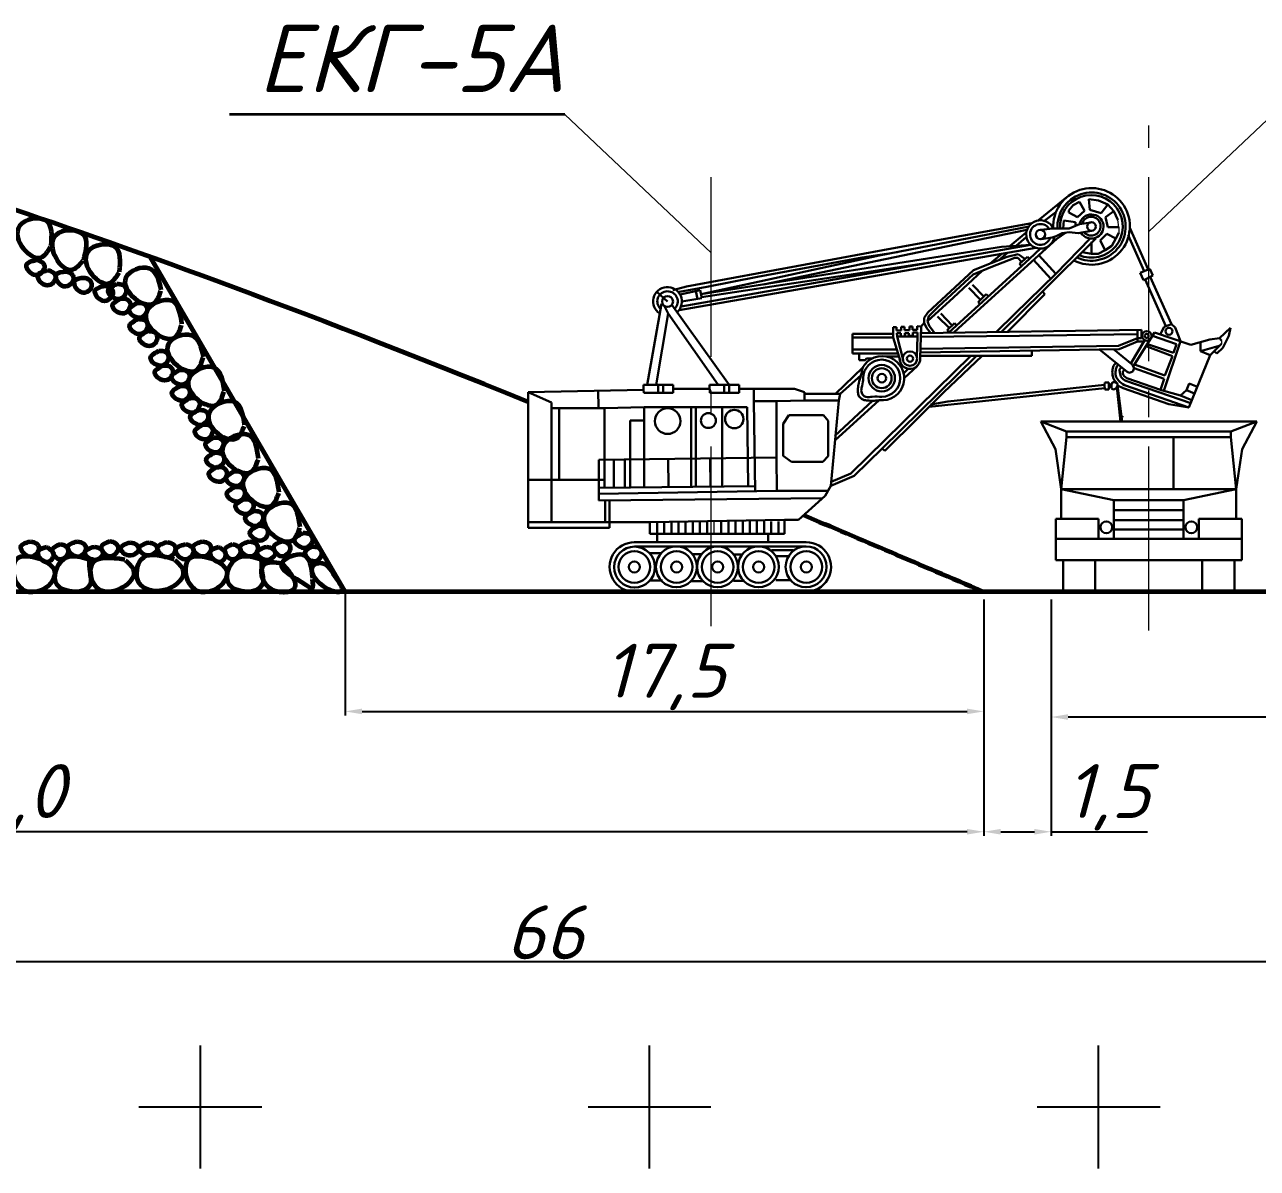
# Model space of a CAD drawing. Header units: millimetres. Extents: x 1555 to 5750, y -1109 to 1444.
# Drawn here: x 3523.5 to 3578.4, y -448.6 to -397.6 of the extents above; entities that cross this region are included whole.
import ezdxf

# ---------------------------------------------------------------- set-up
doc = ezdxf.new("R2010")
doc.units = ezdxf.units.MM
doc.linetypes.add('ACAD_ISO04W100', pattern=[30, 24, -3, 0, -3])
doc.linetypes.add('gost6', pattern=[12, 8, -1.5, 1, -1.5])
doc.styles.add('стиль2', font='isocteur.ttf')
doc.dimstyles.new('ISO-25', dxfattribs={"dimtxt": 2.5, "dimasz": 2.5, "dimexe": 1.25, "dimexo": 0.625, "dimtad": 1, "dimtxsty": 'Standard', "dimcen": 2.5, "dimadec": 0, "dimazin": 0, "dimtfac": 1, "dimtmove": 0, "dimatfit": 3, "dimfxl": 1, "dimarcsym": 0})

# ---------------------------------------------------------------- blocks, each defined once
blk = doc.blocks.new('*D68')
at = {"color": 0, "lineweight": -2, "transparency": 16777216}
for p, q in [((3537.742, -422.983), (3537.742, -428.41)), ((3566.184, -423.233), (3566.184, -428.41)), ((3538.492, -428.223), (3565.434, -428.223))]:
    blk.add_line(p, q, dxfattribs=at)
at = {"color": 0, "lineweight": 25, "transparency": 16777216}
for points in [[(3538.492, -428.098), (3538.492, -428.348), (3537.742, -428.223)], [(3565.434, -428.098), (3565.434, -428.348), (3566.184, -428.223)]]:
    blk.add_solid(points, dxfattribs=at)
at = {"layer": 'Defpoints', "color": 0, "lineweight": 25, "transparency": 16777216}
for p in [(3537.742, -422.889), (3566.184, -423.139), (3566.184, -428.223)]:
    blk.add_point(p, dxfattribs=at)
at = {"color": 0, "transparency": 16777216, "insert": (3551.963, -426.689), "char_height": 2.4, "attachment_point": 5}
blk.add_mtext('{\\fISOCPEUR|b0|i1|c204|p34;17,5}', dxfattribs=at)
blk = doc.blocks.new('*D69')
at = {"color": 0, "lineweight": -2, "transparency": 16777216}
for p, q in [((3591.184, -423.233), (3591.184, -428.66)), ((3569.184, -425.514), (3569.184, -428.66)), ((3590.434, -428.473), (3569.934, -428.473))]:
    blk.add_line(p, q, dxfattribs=at)
at = {"color": 0, "lineweight": 25, "transparency": 16777216}
for points in [[(3569.934, -428.348), (3569.934, -428.598), (3569.184, -428.473)], [(3590.434, -428.348), (3590.434, -428.598), (3591.184, -428.473)]]:
    blk.add_solid(points, dxfattribs=at)
at = {"layer": 'Defpoints', "color": 0, "lineweight": 25, "transparency": 16777216}
for p in [(3591.184, -423.139), (3569.184, -425.42), (3569.184, -428.473)]:
    blk.add_point(p, dxfattribs=at)
at = {"color": 0, "transparency": 16777216, "insert": (3580.184, -427.179), "char_height": 2.4, "attachment_point": 5}
blk.add_mtext('{\\fISOCPEUR|b0|i1|c0|p34;11}', dxfattribs=at)
blk = doc.blocks.new('*D70')
at = {"color": 0, "lineweight": -2, "transparency": 16777216}
for p, q in [((3566.184, -423.233), (3566.184, -433.771)), ((3569.184, -423.233), (3569.184, -433.771)), ((3566.934, -433.584), (3568.434, -433.584)), ((3569.184, -433.584), (3573.476, -433.584))]:
    blk.add_line(p, q, dxfattribs=at)
at = {"color": 0, "lineweight": 25, "transparency": 16777216}
for points in [[(3566.934, -433.459), (3566.934, -433.709), (3566.184, -433.584)], [(3568.434, -433.459), (3568.434, -433.709), (3569.184, -433.584)]]:
    blk.add_solid(points, dxfattribs=at)
at = {"layer": 'Defpoints', "color": 0, "lineweight": 25, "transparency": 16777216}
for p in [(3566.184, -423.139), (3569.184, -423.139), (3569.184, -433.584)]:
    blk.add_point(p, dxfattribs=at)
at = {"color": 0, "transparency": 16777216, "insert": (3571.705, -432.05), "char_height": 2.4, "attachment_point": 5}
blk.add_mtext('{\\fISOCPEUR|b0|i1|c0|p34;1,5}', dxfattribs=at)
blk = doc.blocks.new('*D71')
at = {"color": 0, "lineweight": -2, "transparency": 16777216}
for p, q in [((3483.45, -422.983), (3483.45, -439.544)), ((3609.814, -423.233), (3609.814, -439.544)), ((3484.2, -439.357), (3609.064, -439.357))]:
    blk.add_line(p, q, dxfattribs=at)
at = {"color": 0, "lineweight": 25, "transparency": 16777216}
for points in [[(3484.2, -439.232), (3484.2, -439.482), (3483.45, -439.357)], [(3609.064, -439.232), (3609.064, -439.482), (3609.814, -439.357)]]:
    blk.add_solid(points, dxfattribs=at)
at = {"layer": 'Defpoints', "color": 0, "lineweight": 25, "transparency": 16777216}
for p in [(3483.45, -422.889), (3609.814, -423.139), (3609.814, -439.357)]:
    blk.add_point(p, dxfattribs=at)
at = {"color": 0, "transparency": 16777216, "insert": (3546.632, -438.063), "char_height": 2.4, "attachment_point": 5}
blk.add_mtext('{\\fISOCPEUR|b0|i1|c0|p34;6\\fISOCPEUR|b0|i1|c204|p34;6}', dxfattribs=at)
blk = doc.blocks.new('*D73')
at = {"color": 0, "lineweight": -2, "transparency": 16777216}
for p, q in [((3483.45, -422.983), (3483.45, -433.771)), ((3566.184, -423.233), (3566.184, -433.771)), ((3565.434, -433.584), (3484.2, -433.584))]:
    blk.add_line(p, q, dxfattribs=at)
at = {"color": 0, "lineweight": 25, "transparency": 16777216}
for points in [[(3484.2, -433.459), (3484.2, -433.709), (3483.45, -433.584)], [(3565.434, -433.459), (3565.434, -433.709), (3566.184, -433.584)]]:
    blk.add_solid(points, dxfattribs=at)
at = {"layer": 'Defpoints', "color": 0, "lineweight": 25, "transparency": 16777216}
for p in [(3483.45, -422.889), (3566.184, -423.139), (3483.45, -433.584)]:
    blk.add_point(p, dxfattribs=at)
at = {"color": 0, "transparency": 16777216, "insert": (3522.248, -432.05), "char_height": 2.4, "attachment_point": 5}
blk.add_mtext('{\\fISOCPEUR|b0|i1|c0|p34;46\\fISOCPEUR|b0|i1|c204|p34;,0}', dxfattribs=at)

msp = doc.modelspace()

# ---------------------------------------------------------------- linework, layer by layer
at = {"color": 0, "lineweight": 20}
for p, q in [((3573.5271, -406.8494), (3580.0452, -400.6865)), ((3554.0368, -407.7889), (3547.5187, -401.626)), ((3572.1957, -406.6463), (3572.1494, -406.3191)), ((3572.1957, -406.6463), (3572.1957, -406.901)), ((3576.7651, -411.698), (3576.7651, -411.8438)), ((3572.3986, -415.0992), (3572.3208, -415.0992)), ((3554.1707, -420.2934), (3554.1707, -419.7633)), ((3483.4503, -422.8894), (3563.4503, -422.8894)), ((3560.7769, -422.8893), (3567.8236, -422.8893)), ((3562.588, -422.8893), (3570.2593, -422.8893))]:
    msp.add_line(p, q, dxfattribs=at)
at = {"color": 0, "linetype": 'Continuous', "lineweight": 35}
msp.add_line((3547.5187, -401.626), (3532.5907, -401.626), dxfattribs=at)
at = {"color": 0, "linetype": 'gost6', "lineweight": 20}
for p, q in [((3573.5271, -424.6186), (3573.5271, -402.0301)), ((3554.0368, -424.4249), (3554.0368, -403.6756)), ((3573.5271, -424.4249), (3573.5271, -403.6756))]:
    msp.add_line(p, q, dxfattribs=at)
at = {"color": 0, "lineweight": 30}
for p, q in [((3568.6186, -406.343), (3569.8972, -405.2954)), ((3569.9623, -405.9013), (3570.1571, -405.6704)), ((3570.1571, -405.6704), (3570.4377, -405.5153)), ((3570.4443, -405.5153), (3570.6688, -405.9277)), ((3570.8527, -405.4005), (3570.897, -405.8717)), ((3570.8527, -405.4005), (3571.2847, -405.4551)), ((3571.2847, -405.4551), (3571.7057, -405.6407)), ((3571.4139, -406.0319), (3571.7057, -405.6407)), ((3571.7057, -405.6407), (3571.9644, -405.9351)), ((3569.3876, -405.9793), (3568.892, -406.3563)), ((3569.9623, -406.0003), (3569.9623, -405.9013)), ((3570.3585, -406.2015), (3569.9623, -406.0003)), ((3570.6688, -405.9277), (3570.3585, -406.2015)), ((3570.897, -405.8717), (3571.4139, -406.0319)), ((3571.9644, -405.9351), (3571.5979, -406.2089)), ((3571.5979, -406.2089), (3571.7082, -406.6463)), ((3572.1494, -406.3191), (3571.9644, -405.9351)), ((3561.52, -407.9196), (3568.1955, -406.6263)), ((3562.0866, -407.6003), (3568.3267, -406.4753)), ((3563.6373, -407.6825), (3568.1032, -406.7644)), ((3568.702, -406.7668), (3569.2749, -406.7092)), ((3569.2749, -406.7092), (3569.5832, -406.7092)), ((3569.5832, -406.7092), (3569.9812, -406.7092)), ((3569.7093, -406.7125), (3569.7509, -406.355)), ((3569.7509, -406.355), (3570.2668, -406.4298)), ((3569.9812, -406.7092), (3570.4366, -406.5145)), ((3570.2668, -406.4298), (3570.2668, -406.5961)), ((3570.9786, -406.8166), (3570.3862, -406.9189)), ((3570.4366, -406.5145), (3570.9497, -406.4362)), ((3571.7082, -406.6463), (3572.1957, -406.6463)), ((3573.4939, -408.5323), (3572.6836, -406.6793)), ((3567.3538, -407.4862), (3568.0708, -406.8858)), ((3567.6202, -407.4862), (3568.0708, -407.0985)), ((3569.2301, -407.1166), (3568.728, -407.1799)), ((3569.4353, -407.165), (3568.7759, -407.763)), ((3568.794, -409.5149), (3571.1642, -407.1597)), ((3569.3992, -407.0469), (3569.2301, -407.1166)), ((3569.3873, -408.7333), (3570.9185, -407.1603)), ((3569.6637, -406.9249), (3569.3992, -407.0469)), ((3569.8195, -406.9), (3569.4353, -407.165)), ((3569.9753, -406.875), (3569.6637, -406.9249)), ((3570.3862, -406.9189), (3569.9753, -406.875)), ((3570.9819, -407.8217), (3570.9819, -407.3023)), ((3571.3616, -407.237), (3571.6575, -406.9458)), ((3571.5813, -407.6716), (3571.3616, -407.237)), ((3571.6575, -406.9458), (3572.0566, -407.1608)), ((3572.0566, -407.1608), (3571.8877, -407.4762)), ((3572.1957, -406.901), (3572.0566, -407.1608)), ((3572.6172, -407.0022), (3573.3227, -408.6059)), ((3552.6069, -410.346), (3568.4905, -407.5714)), ((3552.6949, -410.1839), (3568.2764, -407.4403)), ((3553.5851, -409.6363), (3566.964, -407.5322)), ((3553.5851, -409.6363), (3561.52, -407.9196)), ((3556.37, -409.1983), (3563.6373, -407.6825)), ((3558.2389, -408.3111), (3562.0866, -407.6003)), ((3560.761, -407.9984), (3562.3399, -407.7608)), ((3568.7759, -407.763), (3565.0582, -411.1486)), ((3566.4712, -408.2691), (3566.9781, -407.8356)), ((3566.8501, -408.1183), (3567.2307, -407.7914)), ((3566.964, -407.5322), (3568.2764, -407.4403)), ((3567.7051, -407.8494), (3567.2226, -407.97)), ((3568.0148, -408.0665), (3567.7051, -407.8494)), ((3568.2183, -408.0665), (3568.702, -407.6054)), ((3569.3873, -408.7333), (3568.6271, -407.8985)), ((3570.9819, -407.8403), (3570.5612, -407.7589)), ((3571.2809, -407.8403), (3570.9819, -407.8403)), ((3571.5813, -407.6716), (3571.2809, -407.8403)), ((3571.8877, -407.4762), (3571.5813, -407.6716)), ((3552.9354, -409.2991), (3558.2389, -408.3111)), ((3553.6071, -409.764), (3563.797, -408.2291)), ((3556.097, -408.8599), (3560.761, -407.9984)), ((3565.7133, -408.763), (3566.4982, -408.4343)), ((3567.2226, -407.97), (3565.7198, -408.5683)), ((3566.4982, -408.4343), (3567.5582, -408.0177)), ((3566.8303, -409.3305), (3568.2183, -408.0665)), ((3567.5582, -408.0177), (3567.7017, -408.0177)), ((3567.7017, -408.0177), (3567.866, -408.2004)), ((3568.1274, -407.9653), (3567.7672, -408.2893)), ((3567.7672, -408.2893), (3567.8608, -408.3921)), ((3568.2183, -408.0665), (3568.1274, -407.9653)), ((3569.1588, -408.9554), (3568.3916, -408.113)), ((3553.8491, -409.3058), (3556.097, -408.8599)), ((3565.7198, -408.5683), (3563.6845, -410.4494)), ((3564.1696, -410.1813), (3565.7133, -408.763)), ((3564.8246, -409.777), (3566.1057, -408.5987)), ((3567.5424, -410.5266), (3569.3873, -408.7333)), ((3573.5702, -408.4994), (3573.1515, -408.6795)), ((3573.1515, -408.6795), (3573.2917, -409.0055)), ((3573.2917, -409.0055), (3573.3622, -408.9881)), ((3573.5867, -408.8652), (3573.3622, -408.9881)), ((3573.3622, -408.9881), (3574.2804, -411.0609)), ((3573.7013, -408.8025), (3573.5702, -408.4994)), ((3573.5867, -408.8652), (3573.7013, -408.8025)), ((3574.5346, -410.9651), (3573.5867, -408.8652)), ((3552.0942, -409.9625), (3551.619, -409.5336)), ((3552.3275, -409.4546), (3552.9354, -409.2991)), ((3552.6294, -409.5315), (3553.8491, -409.3058)), ((3553.5551, -409.4618), (3552.6563, -409.6562)), ((3553.4295, -409.8429), (3553.3563, -409.5048)), ((3553.6152, -409.8109), (3553.5551, -409.4618)), ((3565.52, -409.35), (3566.033, -409.8829)), ((3566.1873, -409.7344), (3565.679, -409.2176)), ((3565.9622, -410.1229), (3566.8303, -409.3305)), ((3568.794, -409.5149), (3566.9735, -411.3098)), ((3568.901, -409.6308), (3568.794, -409.5149)), ((3551.1922, -413.6717), (3551.8247, -410.0698)), ((3554.842, -413.6717), (3552.2902, -410.1073)), ((3552.7344, -409.9625), (3553.6152, -409.8109)), ((3563.6658, -410.8381), (3564.8246, -409.777)), ((3566.2886, -409.6369), (3565.9264, -409.9856)), ((3565.9264, -409.9856), (3566.011, -410.0783)), ((3566.3962, -409.7267), (3566.2886, -409.6369)), ((3567.2327, -411.3098), (3568.901, -409.6308)), ((3551.5819, -413.6717), (3552.1289, -410.4909)), ((3551.9379, -410.1434), (3552.1289, -410.4909)), ((3552.1289, -410.4909), (3554.3549, -413.6717)), ((3563.6845, -410.4494), (3563.5223, -410.6883)), ((3563.6658, -410.8381), (3563.7315, -410.6155)), ((3563.7315, -410.6155), (3564.1696, -410.1813)), ((3564.1171, -410.6362), (3564.6488, -411.1426)), ((3564.2608, -410.4984), (3564.764, -411.0345)), ((3564.6241, -411.3443), (3565.9622, -410.1229)), ((3566.7409, -411.3169), (3567.5424, -410.5266)), ((3562.1499, -411.1107), (3562.1499, -411.5728)), ((3562.1499, -411.1107), (3562.2916, -411.1107)), ((3562.2916, -411.1107), (3562.2916, -411.2463)), ((3562.4962, -411.2463), (3562.4962, -411.0963)), ((3562.4962, -411.0963), (3562.6497, -411.0963)), ((3562.6497, -411.0963), (3562.6497, -411.2361)), ((3562.8714, -411.2361), (3562.8714, -411.0725)), ((3562.8714, -411.0725), (3563.001, -411.0725)), ((3563.001, -411.0725), (3563.001, -411.219)), ((3563.2158, -411.219), (3563.2158, -411.0657)), ((3563.2158, -411.0657), (3563.3883, -411.0705)), ((3563.3878, -411.0874), (3563.3492, -412.4676)), ((3563.3883, -411.0705), (3563.5223, -410.9115)), ((3563.5223, -410.6883), (3563.5223, -410.9115)), ((3563.5223, -410.9115), (3563.6352, -411.1295)), ((3563.6352, -411.1295), (3563.8038, -411.3594)), ((3563.7497, -411.046), (3563.6658, -410.8381)), ((3563.9871, -411.3594), (3563.7497, -411.046)), ((3564.8751, -410.9301), (3564.5489, -411.2363)), ((3565.0582, -411.1486), (3564.8476, -411.3443)), ((3564.9686, -411.0298), (3564.8751, -410.9301)), ((3574.0295, -411.4295), (3574.2189, -411.0841)), ((3574.2189, -411.0841), (3574.5346, -410.9651)), ((3574.5346, -410.9651), (3574.7105, -411.1203)), ((3574.7105, -411.1203), (3574.9418, -411.7349)), ((3576.6823, -411.5905), (3577.1609, -411.1388)), ((3577.1609, -411.1388), (3577.0998, -411.4941)), ((3560.3311, -412.2767), (3560.3311, -411.4023)), ((3560.3311, -411.4023), (3562.1499, -411.4023)), ((3562.1499, -411.5728), (3560.3311, -411.5728)), ((3562.1499, -411.5728), (3562.4629, -412.6371)), ((3562.2916, -411.2463), (3562.4962, -411.2463)), ((3562.3069, -411.3774), (3562.4896, -411.3774)), ((3562.3242, -411.5186), (3562.3069, -411.3774)), ((3563.2308, -411.5186), (3562.3242, -411.5186)), ((3562.3242, -411.5186), (3562.5911, -412.5602)), ((3562.4896, -411.3774), (3562.4896, -411.5186)), ((3562.4896, -411.5186), (3562.6655, -411.5186)), ((3562.6497, -411.2361), (3562.8714, -411.2361)), ((3562.6655, -411.5186), (3562.6655, -411.367)), ((3562.6655, -411.367), (3562.8447, -411.367)), ((3562.8447, -411.367), (3562.8447, -411.4979)), ((3562.8447, -411.4979), (3563.0136, -411.4979)), ((3563.001, -411.219), (3563.2158, -411.219)), ((3563.0136, -411.4979), (3563.0136, -411.3429)), ((3563.0136, -411.3429), (3563.2308, -411.3429)), ((3563.2308, -411.5186), (3563.2021, -412.424)), ((3563.2308, -411.3429), (3563.2308, -411.5186)), ((3567.7751, -411.4861), (3563.3752, -411.5389)), ((3563.3878, -411.3655), (3573.2085, -411.2232)), ((3564.5489, -411.2363), (3564.6369, -411.3326)), ((3573.0232, -411.4096), (3567.7751, -411.4861)), ((3573.0232, -411.5933), (3572.1786, -411.931)), ((3572.2123, -412.0881), (3573.0229, -411.7479)), ((3573.3416, -411.6977), (3572.7235, -412.7165)), ((3573.7896, -411.3491), (3572.8346, -412.8543)), ((3573.0229, -411.7479), (3573.0232, -411.5933)), ((3573.0229, -411.7479), (3573.2952, -411.7479)), ((3573.0232, -411.5933), (3573.0232, -411.2259)), ((3573.2085, -411.5933), (3573.0232, -411.5933)), ((3573.2085, -411.2232), (3573.2085, -411.5933)), ((3573.2952, -411.7479), (3573.3416, -411.6977)), ((3573.6982, -411.4932), (3574.7593, -411.8621)), ((3573.7896, -411.3491), (3575.4007, -411.8885)), ((3574.2012, -413.9473), (3574.9418, -411.7349)), ((3575.4007, -411.8885), (3576.2514, -411.6531)), ((3576.2514, -411.6531), (3576.6823, -411.5905)), ((3576.6823, -411.5905), (3576.7651, -411.698)), ((3577.0998, -411.4941), (3576.8277, -412.0213)), ((3562.3064, -412.105), (3560.3311, -412.105)), ((3560.3311, -412.105), (3560.3311, -412.2767)), ((3560.3311, -412.2767), (3562.3569, -412.2767)), ((3560.6317, -412.2767), (3560.6317, -412.5771)), ((3572.2123, -412.0881), (3563.3557, -412.2349)), ((3563.3685, -412.0681), (3572.1786, -411.931)), ((3568.3231, -412.3868), (3568.3231, -412.1526)), ((3571.3401, -412.1025), (3572.5617, -413.0987)), ((3571.9559, -412.0923), (3572.7954, -412.775)), ((3574.5833, -412.3979), (3573.4057, -411.9542)), ((3574.6331, -412.2461), (3573.4642, -411.862)), ((3574.7593, -411.8621), (3574.6331, -412.2461)), ((3575.8261, -411.7708), (3575.8261, -412.1695)), ((3575.8261, -412.1695), (3576.667, -411.9431)), ((3575.8261, -412.1695), (3576.2678, -412.3492)), ((3576.5688, -412.0424), (3576.2678, -412.3492)), ((3576.5555, -412.2766), (3576.4452, -412.1684)), ((3576.8277, -412.0213), (3576.5555, -412.2766)), ((3576.7651, -411.8438), (3576.5688, -412.0424)), ((3560.258, -417.6226), (3565.5988, -412.3837)), ((3560.6317, -412.5771), (3560.9001, -412.5771)), ((3560.9001, -412.5771), (3560.9538, -412.4966)), ((3560.9538, -412.4966), (3561.2068, -412.4966)), ((3561.6463, -416.5049), (3565.8604, -412.3837)), ((3562.3977, -412.4156), (3561.8573, -412.4156)), ((3562.6327, -413.3786), (3563.2056, -412.8419)), ((3563.3515, -412.3868), (3564.4573, -412.3868)), ((3564.3793, -414.0166), (3566.1097, -412.3868)), ((3564.4573, -412.3868), (3568.3231, -412.3868)), ((3572.7954, -412.775), (3572.8738, -412.9337)), ((3574.2386, -413.261), (3572.8876, -412.7708)), ((3574.5833, -412.3979), (3574.2386, -413.261)), ((3576.2678, -412.3492), (3575.3131, -414.6904)), ((3559.5701, -414.0799), (3560.7914, -412.902)), ((3559.7814, -414.0799), (3560.7053, -413.2514)), ((3562.6327, -413.1328), (3562.8155, -412.9598)), ((3574.0428, -413.9021), (3572.5443, -413.3701)), ((3572.6756, -413.1454), (3572.5617, -413.0987)), ((3572.8191, -413.0737), (3572.6756, -413.1454)), ((3572.8738, -412.9337), (3572.8191, -413.0737)), ((3572.8738, -412.9337), (3574.22, -413.4051)), ((3574.22, -413.4051), (3574.0428, -413.9021)), ((3545.8888, -414.0079), (3551.0193, -413.8956)), ((3549.0135, -414.6709), (3548.9975, -413.9399)), ((3551.0193, -413.8956), (3551.0193, -413.6717)), ((3551.0193, -413.6717), (3552.3431, -413.6717)), ((3551.0349, -414.031), (3551.0193, -413.8956)), ((3551.6812, -413.6717), (3551.6812, -414.031)), ((3551.904, -413.6717), (3551.904, -414.031)), ((3552.3431, -413.6717), (3552.3431, -414.031)), ((3552.3431, -413.8514), (3553.9651, -413.8514)), ((3553.9573, -413.6717), (3555.2811, -413.6717)), ((3553.973, -414.031), (3553.9573, -413.6717)), ((3554.6192, -413.6717), (3554.6192, -414.031)), ((3554.842, -413.6717), (3554.842, -414.031)), ((3555.2811, -413.6717), (3555.2811, -414.031)), ((3555.2811, -413.8514), (3556.9032, -413.8514)), ((3555.9416, -414.4006), (3555.9416, -413.8514)), ((3556.9032, -413.8514), (3557.7507, -413.8514)), ((3557.7507, -413.8514), (3558.198, -414.006)), ((3571.5679, -413.8217), (3563.7517, -414.6482)), ((3564.5794, -414.4164), (3571.5515, -413.6694)), ((3571.5713, -413.5667), (3571.5515, -413.6694)), ((3571.5515, -413.6694), (3571.5745, -413.8836)), ((3571.7531, -413.5667), (3571.5713, -413.5667)), ((3571.5745, -413.8836), (3571.7531, -413.8836)), ((3571.7531, -413.8836), (3571.7531, -413.5667)), ((3571.7531, -413.6535), (3571.8726, -413.6535)), ((3571.8726, -413.7653), (3571.7531, -413.7653)), ((3571.8675, -413.8441), (3571.8726, -413.7653)), ((3571.9642, -413.8746), (3571.8675, -413.8441)), ((3571.8726, -413.6535), (3571.9108, -413.5518)), ((3571.8726, -413.6535), (3571.8726, -413.7653)), ((3571.9108, -413.5518), (3572.0202, -413.5518)), ((3572.0761, -413.834), (3571.9642, -413.8746)), ((3572.0202, -413.5518), (3572.1372, -413.6205)), ((3572.1372, -413.6993), (3572.0761, -413.834)), ((3572.2741, -415.3119), (3572.1066, -413.7666)), ((3572.1372, -413.6205), (3572.1372, -413.6993)), ((3572.3893, -413.827), (3572.1372, -413.6993)), ((3572.1372, -413.6993), (3572.3371, -415.3119)), ((3574.4244, -414.5415), (3572.3893, -413.827)), ((3574.3839, -414.3499), (3572.4424, -413.6854)), ((3575.3941, -414.4919), (3572.5006, -413.5011)), ((3574.0428, -413.9021), (3574.2012, -413.9473)), ((3574.9464, -414.1545), (3574.2012, -413.9473)), ((3575.2014, -413.9154), (3574.9464, -414.1545)), ((3575.3235, -413.6101), (3575.2014, -413.9154)), ((3575.2014, -413.9154), (3575.5682, -414.065)), ((3575.6933, -413.758), (3575.3235, -413.6101)), ((3545.8888, -419.7922), (3545.8888, -414.0079)), ((3546.9292, -414.4642), (3545.8888, -414.0079)), ((3546.9292, -419.7922), (3546.9292, -414.4642)), ((3552.3431, -414.031), (3551.0349, -414.031)), ((3555.2811, -414.031), (3553.973, -414.031)), ((3556.9432, -414.4006), (3555.9416, -414.4006)), ((3555.9416, -414.4006), (3556.0047, -418.4162)), ((3556.9432, -414.4006), (3558.198, -414.3729)), ((3556.9432, -416.9167), (3556.9432, -414.4006)), ((3558.198, -414.006), (3558.198, -414.3729)), ((3559.7814, -414.0799), (3558.198, -414.0799)), ((3558.198, -414.3729), (3559.729, -414.3729)), ((3559.729, -414.3729), (3559.369, -418.1789)), ((3559.549, -416.1614), (3561.515, -414.3555)), ((3559.549, -415.9451), (3561.2278, -414.3863)), ((3559.7814, -414.0799), (3559.5701, -414.0799)), ((3559.729, -414.3729), (3559.7814, -414.0799)), ((3563.259, -415.1441), (3564.3793, -414.0166)), ((3563.8192, -414.5443), (3564.5794, -414.4164)), ((3575.3131, -414.6904), (3574.3839, -414.3499)), ((3574.9464, -414.1545), (3575.4482, -414.3591)), ((3547.2632, -414.7071), (3546.9292, -414.7071)), ((3547.2632, -417.9063), (3547.2632, -414.7071)), ((3547.2632, -414.7071), (3549.2879, -414.7071)), ((3551.0579, -414.668), (3549.2879, -414.7071)), ((3549.2879, -418.2649), (3549.2879, -414.6709)), ((3551.0579, -415.2639), (3551.0579, -414.668)), ((3551.0579, -414.668), (3555.6466, -414.668)), ((3553.1456, -418.2038), (3553.1456, -414.668)), ((3553.3615, -418.2033), (3553.3523, -414.668)), ((3554.5247, -418.1957), (3554.5247, -414.668)), ((3555.6466, -414.668), (3555.6835, -418.1957)), ((3557.2385, -415.4087), (3557.4915, -415.0209)), ((3557.4915, -415.0209), (3559.0437, -415.0209)), ((3559.2461, -415.2738), (3559.0437, -415.0209)), ((3575.3131, -414.6904), (3574.4244, -414.5415)), ((3550.4308, -416.995), (3550.4308, -415.2639)), ((3550.4308, -415.2639), (3551.0579, -415.2639)), ((3551.0579, -415.2639), (3551.0579, -418.2441)), ((3557.2385, -416.8416), (3557.2385, -415.4087)), ((3559.2461, -415.2738), (3559.2461, -416.8585)), ((3561.7757, -416.6184), (3563.259, -415.1441)), ((3568.7187, -415.3119), (3569.8668, -415.7598)), ((3568.7187, -415.3119), (3578.3356, -415.3119)), ((3568.7187, -415.3119), (3569.3739, -416.5466)), ((3578.3356, -415.3119), (3577.1875, -415.7598)), ((3578.3356, -415.3119), (3577.6804, -416.5466)), ((3569.6273, -418.3149), (3569.8668, -415.9993)), ((3569.8668, -415.9993), (3569.8668, -415.7598)), ((3569.8668, -415.7598), (3577.1875, -415.7598)), ((3569.8668, -415.9993), (3577.1875, -415.9993)), ((3574.6241, -418.3149), (3574.6241, -415.9993)), ((3577.1875, -415.7598), (3577.1875, -415.9993)), ((3577.427, -418.3149), (3577.1875, -415.9993)), ((3560.4081, -417.7238), (3561.6463, -416.5049)), ((3561.6463, -416.5049), (3561.7757, -416.6184)), ((3569.3739, -416.5466), (3569.6273, -418.3149)), ((3577.6804, -416.5466), (3577.427, -418.3149)), ((3549.0284, -417.0085), (3556.9432, -416.9167)), ((3549.0284, -418.5257), (3549.0284, -417.0085)), ((3549.6986, -418.2626), (3549.6986, -417.0007)), ((3550.1864, -418.2583), (3550.1864, -416.995)), ((3550.4308, -416.995), (3550.4308, -418.2507)), ((3552.1366, -418.2287), (3552.122, -416.9726)), ((3554.0101, -418.1957), (3553.9957, -416.9509)), ((3556.9432, -416.9167), (3556.9665, -418.4011)), ((3557.6096, -417.1114), (3557.2385, -416.8416)), ((3557.6096, -417.1114), (3559.0099, -417.1114)), ((3559.2461, -416.8585), (3559.0099, -417.1114)), ((3559.369, -418.1789), (3560.4081, -417.7238)), ((3559.3867, -417.9915), (3560.258, -417.6226)), ((3545.8888, -417.9063), (3549.2879, -417.9063)), ((3556.0012, -418.1924), (3549.0648, -418.2649)), ((3559.369, -418.1789), (3559.1208, -418.6239)), ((3569.6273, -419.6372), (3569.6273, -418.3149)), ((3569.6273, -418.3149), (3577.427, -418.3149)), ((3571.9756, -418.8178), (3569.6273, -418.3149)), ((3575.0787, -418.8178), (3577.427, -418.3149)), ((3577.427, -419.6372), (3577.427, -418.3149)), ((3556.9489, -418.4014), (3549.0284, -418.5257)), ((3549.0284, -418.5257), (3549.0284, -418.8253)), ((3549.0284, -418.8253), (3559.0038, -418.7286)), ((3549.3194, -419.7922), (3549.3194, -418.8225)), ((3549.5105, -419.7922), (3549.5105, -418.8207)), ((3559.2449, -418.4014), (3556.9489, -418.4014)), ((3559.1208, -418.6239), (3557.9346, -419.6844)), ((3571.9756, -420.5272), (3571.9756, -418.8178)), ((3571.9756, -418.8178), (3573.5271, -418.8178)), ((3575.0787, -418.8178), (3573.5271, -418.8178)), ((3575.0787, -420.5272), (3575.0787, -418.8178)), ((3571.9756, -419.2616), (3575.0787, -419.2616)), ((3551.3124, -419.7922), (3545.8888, -419.7922)), ((3545.8888, -419.7922), (3545.8888, -420.0399)), ((3549.5105, -420.0399), (3549.5105, -419.7922)), ((3551.3124, -419.7922), (3557.3096, -419.6844)), ((3551.3124, -420.3171), (3551.3124, -419.7922)), ((3551.6285, -420.3078), (3551.6285, -419.7778)), ((3551.948, -420.3078), (3551.948, -419.7778)), ((3552.264, -420.3078), (3552.264, -419.7778)), ((3552.5835, -420.3078), (3552.5835, -419.7778)), ((3552.8996, -420.3078), (3552.8996, -419.7778)), ((3553.2191, -420.3078), (3553.2191, -419.7778)), ((3553.5352, -420.3078), (3553.5352, -419.7778)), ((3553.8547, -420.3078), (3553.8547, -419.7778)), ((3554.4902, -420.2934), (3554.4902, -419.7633)), ((3554.8063, -420.2934), (3554.8063, -419.7633)), ((3555.1258, -420.2934), (3555.1258, -419.7633)), ((3555.4418, -420.2934), (3555.4418, -419.7633)), ((3555.7613, -420.2934), (3555.7613, -419.7633)), ((3556.0774, -420.2934), (3556.0774, -419.7633)), ((3556.3969, -420.2934), (3556.3969, -419.7633)), ((3556.3969, -420.2934), (3556.3969, -419.7633)), ((3556.7129, -420.2934), (3556.7129, -419.7633)), ((3557.0324, -420.2934), (3557.0324, -419.7633)), ((3557.3096, -419.6844), (3557.3096, -420.2555)), ((3557.3096, -419.6844), (3557.9346, -419.6844)), ((3569.3878, -419.6372), (3571.2934, -419.6372)), ((3569.3878, -420.5272), (3569.3878, -419.6372)), ((3571.2934, -419.6372), (3571.2934, -420.5272)), ((3571.9756, -419.7054), (3575.0787, -419.7054)), ((3577.6665, -419.6372), (3575.7609, -419.6372)), ((3575.7609, -419.6372), (3575.7609, -420.5272)), ((3577.6665, -420.5272), (3577.6665, -419.6372)), ((3545.8888, -420.0399), (3549.5105, -420.0399)), ((3551.6276, -420.3171), (3551.3124, -420.3171)), ((3551.6276, -420.6806), (3551.6276, -420.3171)), ((3551.6276, -420.3171), (3556.5737, -420.3171)), ((3556.5647, -420.3147), (3557.3111, -420.3147)), ((3556.5737, -420.3171), (3556.5737, -420.6725)), ((3557.3111, -420.3147), (3557.3111, -420.2515)), ((3569.3878, -421.4852), (3569.3878, -420.5272)), ((3569.3878, -420.5272), (3577.6665, -420.5272)), ((3571.9756, -420.1163), (3575.0787, -420.1163)), ((3577.6665, -421.4852), (3577.6665, -420.5272)), ((3558.2741, -420.6851), (3550.6104, -420.6851)), ((3550.6242, -420.882), (3558.2657, -420.8694)), ((3556.7211, -421.0406), (3557.694, -421.0406)), ((3551.816, -421.18), (3551.2984, -421.18)), ((3553.2116, -421.2156), (3553.596, -421.2156)), ((3555.057, -421.2251), (3555.4056, -421.2251)), ((3556.9373, -421.3053), (3557.4724, -421.3053)), ((3569.3878, -421.4852), (3577.6665, -421.4852)), ((3569.7089, -422.8893), (3569.7089, -421.4852)), ((3571.1459, -421.4852), (3571.1459, -422.8893)), ((3575.424, -421.4852), (3576.861, -421.4852)), ((3575.9084, -421.4852), (3575.9084, -422.8893)), ((3576.0555, -421.4852), (3576.861, -421.4852)), ((3577.3454, -422.8893), (3577.3454, -421.4852)), ((3551.8687, -422.3945), (3551.3097, -422.3945)), ((3553.1434, -422.4166), (3553.7022, -422.4166)), ((3555.0338, -422.412), (3555.527, -422.412)), ((3556.9203, -422.3717), (3557.6128, -422.3717)), ((3569.9615, -422.8893), (3571.1615, -422.8893)), ((3572.5866, -422.8893), (3573.893, -422.8893)), ((3576.3385, -422.8893), (3575.1385, -422.8893))]:
    msp.add_line(p, q, dxfattribs=at)
at = {"color": 0, "lineweight": 60}
for p, q in [((3537.7416, -422.8893), (3529.0462, -407.9738)), ((3609.7694, -422.8893), (3483.4503, -422.8894))]:
    msp.add_line(p, q, dxfattribs=at)
at = {"color": 0}
for p, q in [((3531.2905, -448.5785), (3531.2905, -443.1015)), ((3551.2905, -448.5785), (3551.2905, -443.1015)), ((3571.2905, -448.5785), (3571.2905, -443.1015)), ((3528.552, -445.84), (3534.029, -445.84)), ((3548.552, -445.84), (3554.029, -445.84)), ((3568.552, -445.84), (3574.029, -445.84))]:
    msp.add_line(p, q, dxfattribs=at)
at = {"color": 0, "lineweight": 30}
for centre, radius in [((3568.702, -406.9742), 0.2074), ((3570.9786, -406.6253), 0.1913), ((3552.0942, -409.9625), 0.2436), ((3574.4278, -411.288), 0.1578), ((3573.4403, -411.4919), 0.2152), ((3573.4322, -411.4919), 0.0893), ((3562.8915, -412.5067), 0.3214), ((3561.6347, -413.3786), 0.5891), ((3562.8915, -412.5067), 0.1417), ((3561.6347, -413.3786), 0.4418), ((3561.6347, -413.3786), 0.1905), ((3552.1004, -415.2904), 0.5715), ((3553.9153, -415.2639), 0.3309), ((3555.0678, -415.1977), 0.4106), ((3571.6385, -420.0207), 0.264), ((3575.4238, -420.0207), 0.264), ((3550.6242, -421.7935), 0.9115), ((3550.6158, -421.7872), 0.7048), ((3552.4901, -421.7809), 0.9115), ((3552.4986, -421.7872), 0.7048), ((3554.3186, -421.7809), 0.9115), ((3554.327, -421.7872), 0.7048), ((3556.1443, -421.7809), 0.9115), ((3556.1527, -421.7872), 0.7048), ((3558.2657, -421.7809), 0.9115), ((3558.2741, -421.7872), 0.7048), ((3550.6158, -421.7872), 0.2465), ((3552.4986, -421.7872), 0.2465), ((3554.327, -421.7872), 0.2465), ((3556.1527, -421.7872), 0.2465), ((3558.2741, -421.7872), 0.2465)]:
    msp.add_circle(centre, radius, dxfattribs=at)
for centre, radius, start, end in [((3570.9786, -406.6153), 1.7063, 242.45654, 183.1552), ((3570.9786, -406.6253), 1.5191, 244.43099, 183.16517), ((3570.9744, -406.6149), 1.3943, 246.726, 183.87724), ((3570.9744, -406.623), 0.5378, 210.6601, 168.17874), ((3570.9663, -406.6069), 0.4188, 219.69791, 164.55026), ((3568.702, -406.9742), 0.6312, 24.82476, 350.5696), ((3568.702, -406.9742), 0.4636, 32.17001, 340.62387), ((3552.0942, -409.9625), 0.6402, 312.33312, 237.34981), ((3552.0942, -409.9625), 0.4558, 315.07944, 227.23014), ((3561.6469, -413.3786), 0.9858, 262.31151, 152.05716), ((3561.6347, -413.3786), 0.8273, 270, 180), ((3562.8915, -412.5067), 0.4594, 183.56372, 4.88133), ((3550.6158, -421.7872), 1.1021, 89.60488, 270), ((3558.2741, -421.7872), 1.1021, 269.60488, 90)]:
    msp.add_arc(centre, radius, start, end, dxfattribs=at)
at = {"color": 0, "lineweight": 60}
msp.add_open_spline([(3545.8888, -414.4269), (3524.7427, -405.9141), (3508.0735, -401.4756), (3495.6867, -397.8747), (3479.3386, -399.9173)], degree=3, knots=[72.687963, 72.687963, 72.687963, 72.687963, 128.1104849, 174.0519789, 174.0519789, 174.0519789, 174.0519789], dxfattribs=at)
for points in [[(3524.6413, -407.4873), (3524.4349, -406.3726), (3523.2256, -406.5966), (3523.4144, -407.6157), (3524.177, -408.0016), (3524.6154, -407.5251)], [(3526.0902, -408.1194), (3526.077, -406.9858), (3524.8472, -407.0001), (3524.8593, -408.0366), (3525.545, -408.5469), (3526.0582, -408.1521)], [(3527.6895, -408.6381), (3527.4831, -407.5233), (3526.2738, -407.7473), (3526.4626, -408.7665), (3527.2252, -409.1523), (3527.6636, -408.6758)], [(3523.988, -408.11), (3523.5422, -408.3433), (3523.9718, -408.7897), (3524.3394, -408.384), (3524.2456, -408.2141), (3523.988, -408.11)], [(3529.5463, -409.4419), (3529.0097, -408.4937), (3527.9666, -408.8921), (3528.3796, -409.8428), (3529.2095, -410.0473), (3529.5295, -409.4845)], [(3524.4852, -408.5696), (3524.0394, -408.8028), (3524.469, -409.2493), (3524.8367, -408.8436), (3524.7428, -408.6737), (3524.4852, -408.5696)], [(3525.3402, -408.6214), (3524.8612, -408.7752), (3525.2083, -409.2884), (3525.6397, -408.9514), (3525.5763, -408.768), (3525.3402, -408.6214)], [(3526.1569, -408.9001), (3525.6779, -409.0539), (3526.025, -409.5671), (3526.426, -409.3446), (3526.393, -409.0467), (3526.1569, -408.9001)], [(3527.0362, -409.2607), (3526.5904, -409.494), (3527.02, -409.9404), (3527.3877, -409.5347), (3527.2938, -409.3649), (3527.0362, -409.2607)], [(3527.5635, -409.1807), (3527.1815, -409.5082), (3527.7004, -409.8466), (3527.9675, -409.3687), (3527.8379, -409.2243), (3527.5635, -409.1807)], [(3527.7512, -409.8271), (3527.3693, -410.1546), (3527.8882, -410.493), (3528.1553, -410.0151), (3528.0257, -409.8707), (3527.7512, -409.8271)], [(3528.4954, -410.0217), (3528.1135, -410.3492), (3528.6324, -410.6876), (3528.8995, -410.2097), (3528.7699, -410.0653), (3528.4954, -410.0217)], [(3530.4669, -410.9709), (3530.0152, -409.9311), (3528.8872, -410.4211), (3529.3002, -411.3718), (3530.1301, -411.5764), (3530.4502, -411.0135)], [(3528.5155, -410.7411), (3528.1336, -411.0686), (3528.6525, -411.407), (3528.9195, -410.9291), (3528.79, -410.7847), (3528.5155, -410.7411)], [(3528.9513, -411.2756), (3528.5694, -411.6031), (3529.0883, -411.9415), (3529.3553, -411.4636), (3529.2258, -411.3192), (3528.9513, -411.2756)], [(3531.4355, -412.4206), (3530.8989, -411.4724), (3529.8558, -411.8708), (3530.2688, -412.8215), (3531.0987, -413.0261), (3531.4187, -412.4632)], [(3529.4527, -412.1595), (3529.0707, -412.4869), (3529.5896, -412.8254), (3529.8567, -412.3474), (3529.7271, -412.203), (3529.4527, -412.1595)], [(3529.6404, -412.8059), (3529.2585, -413.1333), (3529.7774, -413.4718), (3530.0445, -412.9938), (3529.9149, -412.8494), (3529.6404, -412.8059)], [(3532.3561, -413.9497), (3531.9044, -412.9098), (3530.7765, -413.3999), (3531.1894, -414.3505), (3532.0193, -414.5551), (3532.3394, -413.9923)], [(3530.3846, -413.0005), (3530.0027, -413.3279), (3530.5216, -413.6664), (3530.7887, -413.1885), (3530.6591, -413.044), (3530.3846, -413.0005)], [(3530.4047, -413.7198), (3530.0228, -414.0473), (3530.5417, -414.3858), (3530.8088, -413.9078), (3530.6792, -413.7634), (3530.4047, -413.7198)], [(3530.8405, -414.2543), (3530.4586, -414.5818), (3530.9775, -414.9202), (3531.2445, -414.4423), (3531.115, -414.2979), (3530.8405, -414.2543)], [(3533.2584, -415.4696), (3532.8067, -414.4298), (3531.6787, -414.9198), (3532.0917, -415.8705), (3532.9106, -416.0498), (3533.2417, -415.5122)], [(3531.2189, -414.7918), (3530.837, -415.1192), (3531.3559, -415.4577), (3531.623, -414.9797), (3531.4934, -414.8353), (3531.2189, -414.7918)], [(3531.4186, -415.4393), (3531.0366, -415.7667), (3531.5555, -416.1052), (3531.8226, -415.6273), (3531.693, -415.4828), (3531.4186, -415.4393)], [(3531.8944, -416.0158), (3531.5125, -416.3433), (3532.0314, -416.6818), (3532.2985, -416.2038), (3532.1689, -416.0594), (3531.8944, -416.0158)], [(3533.8782, -416.951), (3533.4265, -415.9112), (3532.2985, -416.4012), (3532.7115, -417.3518), (3533.5413, -417.5564), (3533.8614, -416.9936)], [(3531.9304, -416.6925), (3531.5485, -417.02), (3532.0674, -417.3584), (3532.3345, -416.8805), (3532.2049, -416.7361), (3531.9304, -416.6925)], [(3532.0457, -417.326), (3531.6638, -417.6535), (3532.1827, -417.9919), (3532.4498, -417.514), (3532.3202, -417.3696), (3532.0457, -417.326)], [(3532.8165, -417.5204), (3532.4345, -417.8478), (3532.9535, -418.1863), (3533.2205, -417.7084), (3533.091, -417.564), (3532.8165, -417.5204)], [(3534.7932, -418.453), (3534.3415, -417.4132), (3533.2135, -417.9032), (3533.6265, -418.8539), (3534.4564, -419.0584), (3534.7765, -418.4956)], [(3532.8525, -418.2115), (3532.4706, -418.5389), (3532.9895, -418.8774), (3533.2566, -418.3995), (3533.127, -418.255), (3532.8525, -418.2115)], [(3533.2317, -418.7636), (3532.8498, -419.091), (3533.3687, -419.4295), (3533.6358, -418.9516), (3533.5062, -418.8071), (3533.2317, -418.7636)], [(3535.7309, -420.0045), (3535.2791, -418.9646), (3534.1512, -419.4547), (3534.5642, -420.4053), (3535.394, -420.6099), (3535.7141, -420.0471)], [(3533.6686, -419.291), (3533.2866, -419.6185), (3533.8055, -419.9569), (3534.0726, -419.479), (3533.943, -419.3346), (3533.6686, -419.291)], [(3533.8779, -419.9458), (3533.4959, -420.2733), (3534.0148, -420.6117), (3534.2819, -420.1338), (3534.1523, -419.9894), (3533.8779, -419.9458)], [(3535.8606, -420.2715), (3535.4787, -420.5989), (3535.9976, -420.9374), (3536.2647, -420.4595), (3536.1351, -420.315), (3535.8606, -420.2715)], [(3523.7309, -420.6494), (3523.2927, -420.8965), (3523.7361, -421.3292), (3524.0908, -420.9122), (3523.9917, -420.7454), (3523.7309, -420.6494)], [(3524.4424, -420.8883), (3524.0552, -421.1354), (3524.4986, -421.5681), (3524.7309, -421.1511), (3524.5725, -420.9843), (3524.4424, -420.8883)], [(3525.0431, -420.7743), (3524.7083, -421.0215), (3525.0483, -421.4541), (3525.403, -421.0371), (3525.3039, -420.8703), (3525.0431, -420.7743)], [(3525.8221, -420.6494), (3525.3839, -420.8965), (3525.8273, -421.3292), (3526.182, -420.9122), (3526.0829, -420.7454), (3525.8221, -420.6494)], [(3526.5846, -420.8883), (3526.1464, -421.1354), (3526.5898, -421.4786), (3526.9445, -421.1511), (3526.8454, -420.9843), (3526.5846, -420.8883)], [(3527.2617, -420.6404), (3526.8872, -420.8875), (3527.2669, -421.3202), (3527.6216, -420.9032), (3527.5225, -420.7364), (3527.2617, -420.6404)], [(3528.1792, -420.697), (3527.741, -420.9441), (3528.1068, -421.2793), (3528.5391, -420.9598), (3528.44, -420.793), (3528.1792, -420.697)], [(3529.0029, -420.6967), (3528.5647, -420.9438), (3528.9305, -421.2789), (3529.3628, -420.9595), (3529.2637, -420.7926), (3529.0029, -420.6967)], [(3529.819, -420.6827), (3529.3808, -420.9298), (3529.8242, -421.3625), (3530.1789, -420.9455), (3530.0798, -420.7787), (3529.819, -420.6827)], [(3530.622, -420.774), (3530.1838, -421.0211), (3530.6272, -421.4538), (3530.9819, -421.0368), (3530.8828, -420.87), (3530.622, -420.774)], [(3531.4009, -420.649), (3530.9628, -420.8962), (3531.4062, -421.3289), (3531.7609, -420.9118), (3531.6618, -420.745), (3531.4009, -420.649)], [(3532.1124, -420.888), (3531.7253, -421.1351), (3532.1687, -421.5678), (3532.4009, -421.1507), (3532.2425, -420.9839), (3532.1124, -420.888)], [(3532.7131, -420.774), (3532.3783, -421.0211), (3532.7184, -421.4538), (3533.0731, -421.0368), (3532.974, -420.87), (3532.7131, -420.774)], [(3533.4921, -420.649), (3533.0539, -420.8962), (3533.4973, -421.3289), (3533.852, -420.9118), (3533.7529, -420.745), (3533.4921, -420.649)], [(3534.2546, -420.888), (3533.8164, -421.1351), (3534.2598, -421.4783), (3534.6145, -421.1507), (3534.5154, -420.9839), (3534.2546, -420.888)], [(3534.9317, -420.6401), (3534.5573, -420.8872), (3534.9369, -421.3199), (3535.2917, -420.9028), (3535.1926, -420.736), (3534.9317, -420.6401)], [(3536.2622, -420.8794), (3535.9568, -421.151), (3536.3992, -421.5453), (3536.6663, -421.0674), (3536.5367, -420.9229), (3536.2622, -420.8794)], [(3524.2218, -421.4496), (3523.0881, -421.4496), (3523.2312, -422.6795), (3524.4465, -422.6795), (3524.8126, -421.9936), (3524.2542, -421.482)], [(3526.313, -421.4496), (3525.1793, -421.4496), (3524.8872, -422.5614), (3526.3914, -422.5714), (3526.3764, -421.9936), (3526.3453, -421.482)], [(3527.9232, -421.463), (3526.4409, -421.69), (3526.6535, -422.6928), (3527.8261, -422.6928), (3528.3443, -422.0132), (3527.9556, -421.4954)], [(3530.1198, -421.4493), (3528.6444, -421.4493), (3528.5237, -422.4457), (3530.0227, -422.6791), (3530.5409, -421.9995), (3530.1522, -421.4817)], [(3531.8918, -421.4493), (3530.7582, -421.4493), (3530.9013, -422.6791), (3532.1165, -422.6791), (3532.4826, -421.9932), (3531.9242, -421.4817)], [(3533.983, -421.4493), (3532.8493, -421.4493), (3532.5572, -422.561), (3534.0615, -422.571), (3534.0464, -421.9932), (3534.0154, -421.4817)], [(3534.9166, -421.617), (3534.1109, -421.6897), (3534.3235, -422.6925), (3535.4961, -422.6925), (3535.2442, -421.999), (3534.9166, -421.617)], [(3536.2958, -422.286), (3535.8441, -421.2462), (3534.9166, -421.617), (3535.9811, -422.5856), (3536.2677, -422.7356), (3536.279, -422.3286)], [(3537.2603, -422.1825), (3536.6147, -421.604), (3536.3461, -421.6972), (3536.7591, -422.6479), (3537.589, -422.8525), (3537.2603, -422.1825)]]:
    msp.add_spline(points, degree=3, dxfattribs=at)
at = {"color": 0, "lineweight": 30}
for points in [[(3572.1372, -413.6205), (3571.9899, -413.4501), (3571.9133, -413.2364), (3571.9133, -412.9909), (3571.9899, -412.7773), (3572.0609, -412.6903)], [(3572.4424, -413.6854), (3572.1846, -413.4852), (3572.0601, -413.2683), (3572.0601, -413.026), (3572.1048, -412.857), (3572.1689, -412.7784)], [(3560.7053, -413.2514), (3560.6147, -413.6038), (3560.5742, -413.8369), (3560.5742, -414.0011), (3560.6147, -414.1795), (3560.7123, -414.2723), (3560.8155, -414.3409), (3560.9982, -414.3703), (3561.2278, -414.3863), (3561.515, -414.3555)], [(3560.7053, -413.2514), (3560.7914, -412.902)], [(3561.6347, -414.2059), (3561.215, -414.2059), (3560.9255, -414.2059), (3560.7892, -414.1211), (3560.7257, -413.9293), (3560.7675, -413.7126), (3560.8074, -413.3786)], [(3572.5006, -413.5011), (3572.3186, -413.3512), (3572.2388, -413.128), (3572.2388, -412.9718), (3572.3056, -412.8898)], [(3572.5443, -413.3701), (3572.4079, -413.2428), (3572.3728, -413.0961), (3572.447, -413.0052)]]:
    msp.add_spline(points, degree=3, dxfattribs=at)
at = {"color": 0, "lineweight": 60}
msp.add_open_spline([(3566.1416, -422.8893), (3563.3382, -421.683), (3560.6795, -420.5508), (3558.1551, -419.4873)], degree=3, dxfattribs=at)

# ---------------------------------------------------------------- texts
at = {"color": 0, "linetype": 'ACAD_ISO04W100', "lineweight": 30, "insert": (3533.8517, -397.6305), "char_height": 3, "width": 31.523108, "attachment_point": 1, "style": 'стиль2'}
msp.add_mtext('{\\fISOCPEUR|b0|i1|c204|p34;ЕКГ\\fISOCPEUR|b0|i1|c0|p34;-5\\fISOCPEUR|b0|i1|c204|p34;А}', dxfattribs=at)

# ---------------------------------------------------------------- dimensions: what is measured, and where the dimension line sits
at = {"color": 0}
for base, p1, p2, text, picture, middle in [((3609.8135, -439.3567), (3483.4503, -422.8894), (3609.8135, -423.1392), '{\\fISOCPEUR|b0|i1|c0|p34;6\\fISOCPEUR|b0|i1|c204|p34;6}', '*D71', (3546.6319, -439.3567)), ((3483.4503, -433.5836), (3566.1842, -423.1392), (3483.4503, -422.8894), '{\\fISOCPEUR|b0|i1|c0|p34;46\\fISOCPEUR|b0|i1|c204|p34;,0}', '*D73', (3522.2481, -433.5836)), ((3569.1842, -433.5836), (3566.1842, -423.1392), (3569.1842, -423.1392), '{\\fISOCPEUR|b0|i1|c0|p34;1,5}', '*D70', (3571.7052, -433.5836))]:
    dim = msp.add_linear_dim(base=base, p1=p1, p2=p2, text=text, dimstyle='ISO-25', override={"dimscale": 0.15, "dimtxt": 16, "dimasz": 5, "dimlfac": 2}, dxfattribs=at)
    dim.commit()
    dim.dimension.update_dxf_attribs({"geometry": picture, "text_midpoint": middle, "dimtype": 160})
for base, p1, p2, text, picture, middle in [((3566.1842, -428.2229), (3537.7416, -422.8894), (3566.1842, -423.1392), '{\\fISOCPEUR|b0|i1|c204|p34;17,5}', '*D68', (3551.9629, -426.6891)), ((3569.1842, -428.4728), (3591.1842, -423.1392), (3569.1842, -425.4199), '{\\fISOCPEUR|b0|i1|c0|p34;11}', '*D69', (3580.1842, -427.179))]:
    dim = msp.add_linear_dim(base=base, p1=p1, p2=p2, text=text, dimstyle='ISO-25', override={"dimscale": 0.15, "dimtxt": 16, "dimasz": 5, "dimlfac": 2}, dxfattribs=at)
    dim.commit()
    dim.dimension.update_dxf_attribs({"geometry": picture, "text_midpoint": middle})

doc.saveas('drawing.dxf')
